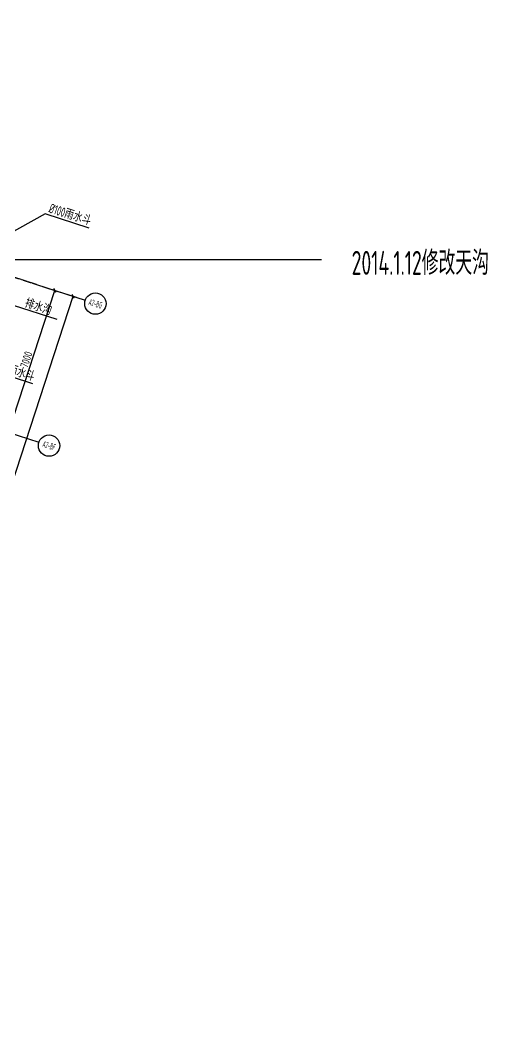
# Model space of a CAD drawing. Header units: millimetres. Extents: x 11677979 to 11902225, y -6694179 to -6308891.
# Drawn here: x 11880342 to 11902225, y -6363696 to -6315930 of the extents above; entities that cross this region are included whole.
import ezdxf
from ezdxf.enums import TextEntityAlignment as Align

# ---------------------------------------------------------------- set-up
doc = ezdxf.new("R2010")
doc.units = ezdxf.units.MM
doc.header["$LTSCALE"] = 10
doc.linetypes.add('A2-RG-AXIS$0$CENTER', pattern=[2, 1.25, -0.25, 0.25, -0.25])
doc.linetypes.add('A2-RG-AXIS$0$DOTE', pattern=[2.42, 2, -0.2, 0.02, -0.2])
for name, color, linetype in [('A2-RG-AXIS$0$A-AXIS', 1, 'Continuous'), ('A2-RG-AXIS$0$A-DIMS-100', 1, 'Continuous'), ('A2-RG-AXIS$0$A-GRID', 1, 'A2-RG-AXIS$0$CENTER'), ('A2-RG-AXIS$0$A-SYMB', 4, 'Continuous'), ('A2-RI-RF$0$A-SYMB', 4, 'Continuous'), ('A2-RI-RF$0$A-SYMB-AREA', 4, 'Continuous'), ('A2-RI-RF$0$A-SYMB-NAME', 4, 'Continuous')]:
    doc.layers.add(name, color=color, linetype=linetype)
doc.layers.add('A2-RI-RF$0$A-DETL-LLIN', color=3, linetype='Continuous', lineweight=5)
doc.styles.add('A2-RG-AXIS$0$ECADI', font='hzs.shx', dxfattribs={"width": 0.7, "bigfont": 'hztxt.shx'})
doc.styles.add('A2-RG-AXIS$0$XD2008', font='hzs.shx', dxfattribs={"width": 0.7, "bigfont": 'hztxt.shx'})
doc.styles.add('A2-RI-RF$0$ECADI', font='hzs.shx', dxfattribs={"width": 0.7, "bigfont": 'hztxt.shx'})
doc.dimstyles.new('A2-RG-AXIS$0$XD150$0', dxfattribs={"dimscale": 150, "dimtxt": 2.5, "dimasz": 1, "dimexe": 1, "dimexo": 2, "dimgap": 0.5, "dimtad": 1, "dimdec": 0, "dimdsep": 46, "dimtxsty": 'A2-RG-AXIS$0$XD2008', "dimblk": 'A2-RG-AXIS$0$_ArchTick', "dimcen": 2.5, "dimclrt": 4, "dimaunit": 1, "dimadec": 0, "dimazin": 0, "dimtfac": 1, "dimtdec": 0, "dimtmove": 2, "dimatfit": 3, "dimfxl": 0, "dimtolj": 1, "dimtzin": 0, "dimarcsym": 0})

# ---------------------------------------------------------------- blocks, each defined once
blk = doc.blocks.new('A2-RG-AXIS$0$_ArchTick')
at = {"color": 0, "linetype": 'ByBlock', "const_width": 0.4}
blk.add_lwpolyline([(-0.5, -0.5), (0.5, 0.5)], dxfattribs=at)
blk = doc.blocks.new('*D553')
at = {"layer": 'A2-RG-AXIS$0$A-DIMS-100', "color": 0, "lineweight": -2, "transparency": 16777216}
for p, q in [((11881382, -6328396), (11882096, -6328628)), ((11879784, -6335237), (11881953, -6328582)), ((11879213, -6335051), (11879926, -6335283))]:
    blk.add_line(p, q, dxfattribs=at)
at = {"layer": 'Defpoints', "color": 0, "transparency": 16777216}
for p in [(11881097, -6328303), (11881953, -6328582), (11878928, -6334958)]:
    blk.add_point(p, dxfattribs=at)
at = {"layer": 'A2-RG-AXIS$0$A-DIMS-100', "color": 0, "lineweight": -2, "transparency": 16777216, "xscale": 150, "yscale": 150, "zscale": 150}
for p, rotation in [((11881953, -6328582), 71.94704049334469), ((11879784, -6335237), 251.9470404933447)]:
    blk.add_blockref('A2-RG-AXIS$0$_ArchTick', p, dxfattribs=dict(at, rotation=rotation))
at = {"layer": 'A2-RG-AXIS$0$A-DIMS-100', "color": 4, "transparency": 16777216, "insert": (11880619, -6331828), "char_height": 375, "attachment_point": 5, "rotation": 71.947, "style": 'A2-RG-AXIS$0$XD2008'}
blk.add_mtext('\\A1;7000', dxfattribs=at)
blk = doc.blocks.new('*D554')
at = {"layer": 'A2-RG-AXIS$0$A-DIMS-100', "color": 0, "lineweight": -2, "transparency": 16777216}
for p, q in [((11881382, -6328396), (11882951, -6328907)), ((11871497, -6363564), (11882809, -6328860)), ((11870071, -6363099), (11871640, -6363610))]:
    blk.add_line(p, q, dxfattribs=at)
at = {"layer": 'Defpoints', "color": 0, "transparency": 16777216}
for p in [(11881097, -6328303), (11882809, -6328860), (11869786, -6363006)]:
    blk.add_point(p, dxfattribs=at)
at = {"layer": 'A2-RG-AXIS$0$A-DIMS-100', "color": 0, "lineweight": -2, "transparency": 16777216, "xscale": 150, "yscale": 150, "zscale": 150}
for p, rotation in [((11882809, -6328860), 71.94704055555823), ((11871497, -6363564), 251.9470405555582)]:
    blk.add_blockref('A2-RG-AXIS$0$_ArchTick', p, dxfattribs=dict(at, rotation=rotation))
at = {"layer": 'A2-RG-AXIS$0$A-DIMS-100', "color": 4, "transparency": 16777216, "insert": (11876903, -6346131), "char_height": 375, "attachment_point": 5, "rotation": 71.947, "style": 'A2-RG-AXIS$0$XD2008'}
blk.add_mtext('\\A1;36500', dxfattribs=at)
blk = doc.blocks.new('A2-RG-AXIS$0$ECADI-TAG-GRID')
at = {"color": 13}
blk.add_circle((0, 0), 5, dxfattribs=at)
at = {"style": 'A2-RG-AXIS$0$ECADI', "width": 0.7}
blk.add_attdef('GRID', text='', height=5, dxfattribs=at).set_placement((0, 0), align=Align.MIDDLE)
blk = doc.blocks.new('A2-RI-RF$0$5erhfh')
at = {"layer": 'A2-RI-RF$0$A-SYMB-AREA', "style": 'A2-RI-RF$0$ECADI', "width": 0.7}
blk.add_attdef('340M2', text='', height=2.5, dxfattribs=at).set_placement((0, 1.25), align=Align.MIDDLE_LEFT)
at = {"layer": 'A2-RI-RF$0$A-SYMB-NAME', "style": 'A2-RI-RF$0$ECADI', "width": 0.7}
blk.add_attdef('CHINESENAME', (-12.29, 3.09), '', height=4.5, dxfattribs=at)
blk = doc.blocks.new('A2-RG-AXIS')
at = {"layer": 'A2-RG-AXIS$0$A-AXIS'}
for p, q in [((11881097.2, -6328302.7), (11883379.1, -6329046.4)), ((11878927.9, -6334958.1), (11881209.8, -6335701.8))]:
    blk.add_line(p, q, dxfattribs=at)
at = {"layer": 'A2-RG-AXIS$0$A-GRID', "linetype": 'A2-RG-AXIS$0$DOTE'}
blk.add_line((11843136.5, -6315929.7), (11881097.2, -6328302.7), dxfattribs=at)
at = {"layer": 'A2-RG-AXIS$0$A-SYMB'}
ref = blk.add_blockref('A2-RG-AXIS$0$ECADI-TAG-GRID', (11883854.4, -6329201.4), dxfattribs=dict(at, xscale=100.0000000000341, yscale=100.0000000000341, zscale=100.0000000000341, rotation=342.7200000000827))
ref.add_attrib('GRID', 'A2-BG', dxfattribs={"layer": '0', "extrusion": (0, 0, -1), "height": 300, "rotation": 17.28, "style": 'A2-RG-AXIS$0$ECADI', "text_generation_flag": 2, "width": 0.5}).set_placement((-11883854.4, -6329201.4), align=Align.MIDDLE)
ref = blk.add_blockref('A2-RG-AXIS$0$ECADI-TAG-GRID', (11881685.2, -6335856.8), dxfattribs=dict(at, xscale=100.0000000000341, yscale=100.0000000000341, zscale=100.0000000000341, rotation=342.7200000000827))
ref.add_attrib('GRID', 'A2-BF', dxfattribs={"layer": '0', "extrusion": (0, 0, -1), "height": 300, "rotation": 17.28, "style": 'A2-RG-AXIS$0$ECADI', "text_generation_flag": 2, "width": 0.5}).set_placement((-11881685.2, -6335856.8), align=Align.MIDDLE)
at = {"layer": 'A2-RG-AXIS$0$A-DIMS-100'}
for p1, p2, distance, picture, middle in [((11869786, -6363005.8), (11881097.2, -6328302.6), -1800, '*D554', (11876903.4, -6346130.7)), ((11878927.9, -6334958.1), (11881097.2, -6328302.7), -900, '*D553', (11880618.7, -6331828))]:
    dim = blk.add_aligned_dim(p1=p1, p2=p2, distance=distance, dimstyle='A2-RG-AXIS$0$XD150$0', dxfattribs=at)
    dim.commit()
    dim.dimension.update_dxf_attribs({"geometry": picture, "text_midpoint": middle})
blk = doc.blocks.new('A2-RI-RF')
at = {"layer": 'A2-RI-RF$0$A-SYMB'}
for points in [[(11883558.1, -6325665.9), (11881506, -6324995.3), (11877599.2, -6327162.5)], [(11882069.5, -6329954.6), (11880017.4, -6329284), (11876468.1, -6331070.4)], [(11880917.4, -6332968.9), (11878865.2, -6332298.4), (11875429.9, -6333817.9)]]:
    blk.add_lwpolyline(points, dxfattribs=at)
at = {"layer": 'Defpoints', "color": 3}
blk.add_line((11879190.8, -6327140.5), (11894445.6, -6327140.5), dxfattribs=at)
ref = blk.add_blockref('A2-RI-RF$0$5erhfh', (11882711.9, -6325601.7), dxfattribs=dict(xscale=100, yscale=100, zscale=100, rotation=341.9470404933405))
ref.add_attrib('CHINESENAME', '%%c100雨水斗', (11881638.9, -6324927.2), dxfattribs={"layer": 'A2-RI-RF$0$A-SYMB-NAME', "height": 450, "rotation": 341.94704, "style": 'A2-RI-RF$0$ECADI', "width": 0.7})
ref = blk.add_blockref('A2-RI-RF$0$5erhfh', (11881585.4, -6330041.1), dxfattribs=dict(xscale=100, yscale=100, zscale=100, rotation=341.9470404933405))
ref.add_attrib('CHINESENAME', '排水沟', (11880512.4, -6329366.6), dxfattribs={"layer": 'A2-RI-RF$0$A-SYMB-NAME', "height": 450, "rotation": 341.94704, "style": 'A2-RI-RF$0$ECADI', "width": 0.7})
ref = blk.add_blockref('A2-RI-RF$0$5erhfh', (11880071.2, -6332904.8), dxfattribs=dict(xscale=100, yscale=100, zscale=100, rotation=341.9470404933405))
ref.add_attrib('CHINESENAME', '%%c100雨水斗', (11878998.2, -6332230.3), dxfattribs={"layer": 'A2-RI-RF$0$A-SYMB-NAME', "height": 450, "rotation": 341.94704, "style": 'A2-RI-RF$0$ECADI', "width": 0.7})
at = {"layer": 'A2-RI-RF$0$A-DETL-LLIN'}
blk.add_blockref('A2-RG-AXIS', (0, 0), dxfattribs=at)
at = {"layer": 'Defpoints'}
ref = blk.add_blockref('A2-RI-RF$0$5erhfh', (11898929.4, -6327972.5), dxfattribs=dict(at, xscale=250, yscale=250, zscale=250))
ref.add_attrib('CHINESENAME', '2014.1.12修改天沟', (11895856.4, -6327855.6), dxfattribs={"layer": 'A2-RI-RF$0$A-SYMB-NAME', "height": 1125, "style": 'A2-RI-RF$0$ECADI', "width": 0.7})

msp = doc.modelspace()

# ---------------------------------------------------------------- block references
for name in ['A2-RI-RF', 'A2-RG-AXIS']:
    msp.add_blockref(name, (0, 0))

doc.saveas('drawing.dxf')
